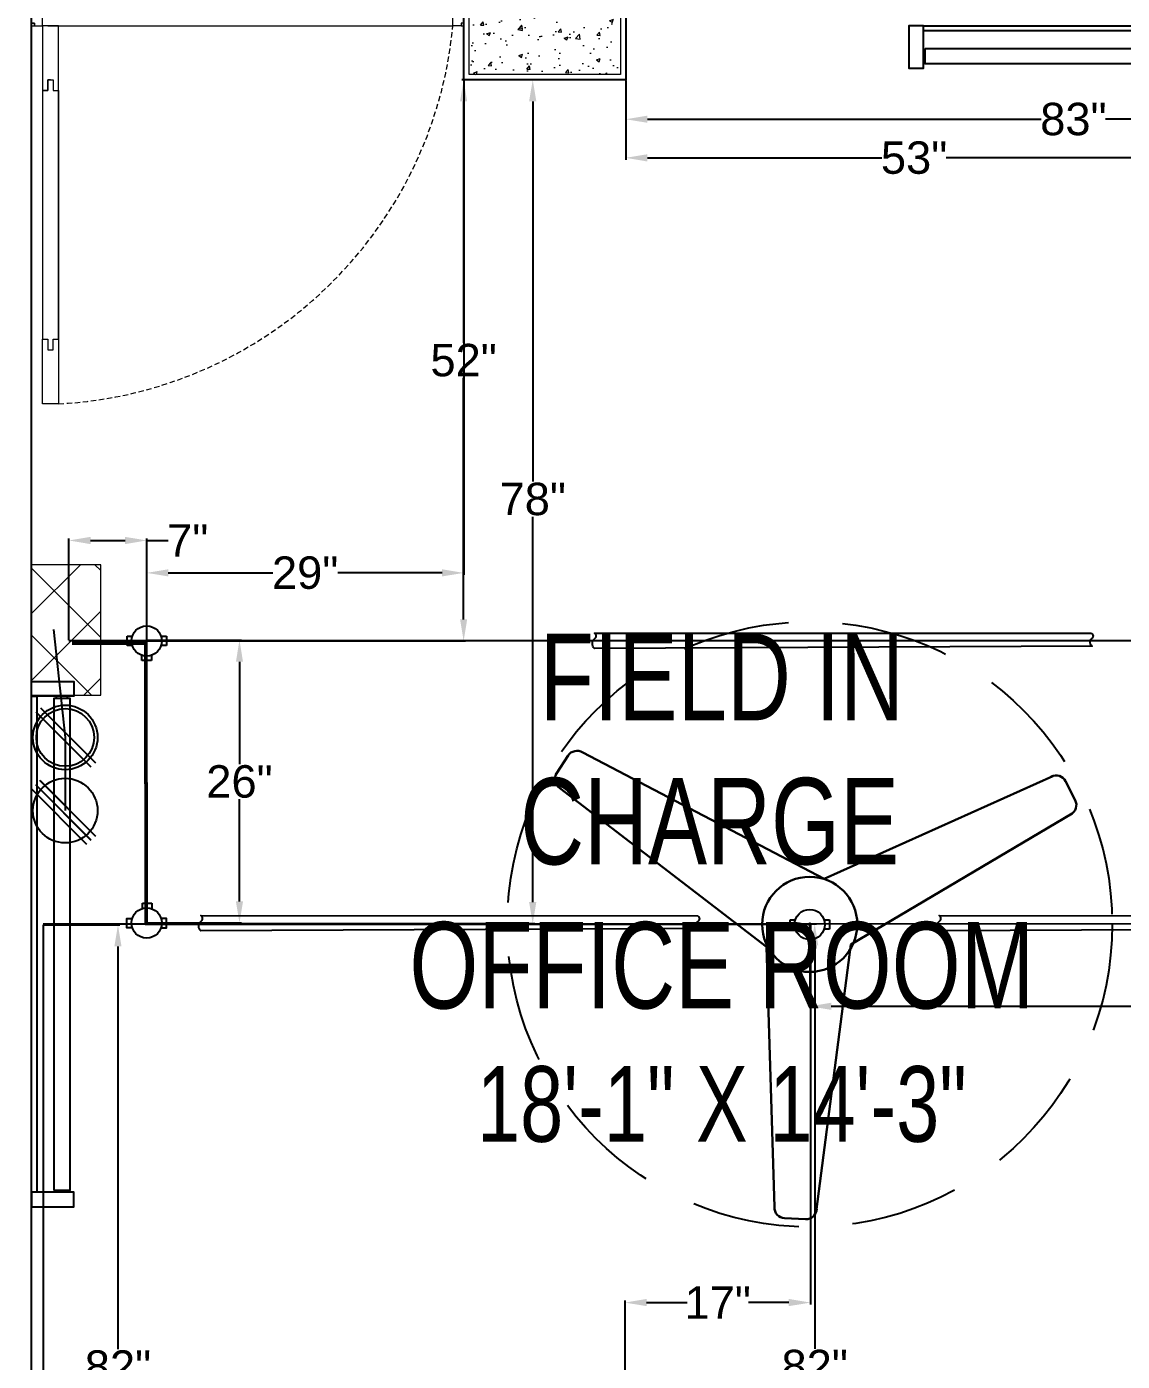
# Model space of a CAD drawing. Header units: inches. Extents: x 112 to 4169, y -2569 to 841.
# Drawn here: x 617.7 to 719.1, y -1002.8 to -879.3 of the extents above; entities that cross this region are included whole.
import ezdxf

# ---------------------------------------------------------------- set-up
doc = ezdxf.new("R2010")
doc.units = ezdxf.units.IN
doc.header["$MEASUREMENT"] = 0
doc.linetypes.add('DASHED', pattern=[0.75, 0.5, -0.25])
doc.layers.get('Defpoints').update_dxf_attribs({"lineweight": 0})
for name, color, linetype in [('Cables', 7, 'Continuous'), ('Lights', 7, 'Continuous'), ('PVC Conduit and Circular Boxes', 7, 'Continuous'), ('Sockets', 7, 'Continuous'), ('wall 05', 253, 'Continuous')]:
    doc.layers.add(name, color=color, linetype=linetype)
for name, color, linetype, lineweight in [('COLUMN', 1, 'Continuous', 25), ('DOOR', 115, 'Continuous', 15), ('E-CF-Ceiling-Fan', 42, 'Continuous', 30), ('HACTH', 8, 'Continuous', 9), ('Plaster Line', 254, 'Continuous', 15), ('Switchboard', 30, 'Continuous', 13), ('Text', 252, 'Continuous', 15)]:
    doc.layers.add(name, color=color, linetype=linetype, lineweight=lineweight)
doc.styles.get("Standard").update_dxf_attribs({"font": 'arial.ttf'})
doc.styles.add('Swiss721', font='swisscl.ttf')
doc.dimstyles.get("Standard").update_dxf_attribs({"dimtxt": 3, "dimasz": 2, "dimexe": 0.18, "dimexo": 0.0625, "dimgap": 0.09, "dimtad": 0, "dimtih": 1, "dimtoh": 1, "dimdec": 0, "dimzin": 0, "dimdsep": 46, "dimtxsty": 'Standard', "dimcen": 0.09, "dimclrd": 5, "dimadec": 0, "dimazin": 0, "dimtfac": 1, "dimtdec": 0, "dimtofl": 0, "dimtmove": 0, "dimatfit": 3, "dimfxl": 1, "dimtolj": 1, "dimtzin": 0, "dimarcsym": 0})

# ---------------------------------------------------------------- blocks, each defined once
blk = doc.blocks.new('C10X15')
at = {"layer": 'HACTH'}
h = blk.add_hatch(dxfattribs=at)
h.set_pattern_fill('AR-CONC', color=256, scale=0.5, style=0)
h.set_pattern_definition([(50, (0, 0), (3.58630091, -0.31376067), [0.375, -4.125]), (355, (0, 0), (-0.69375667, 3.76096067), [0.3, -3.3]), (100.4514, (0.299, -0.026), (2.89254691, 3.44719771), [0.31870095, -3.50571056]), (46.1842, (0, 1), (5.33620524, -0.82759507), [0.5625, -6.1875]), (96.6356, (0.4447, 0.931), (4.67331353, 4.87058935), [0.47805144, -5.258565]), (351.1842, (0, 1), (4.67330973, 4.870593), [0.45, -4.95]), (21, (0.5, 0.75), (2.98453526, -2.01309445), [0.375, -4.125]), (326, (0.5, 0.75), (1.21657666, 3.62575023), [0.3, -3.3]), (71.4514, (0.7487, 0.5822), (4.20111314, 1.61265248), [0.31870095, -3.50571056]), (37.5, (0, 0), (0.060799277, 1.66446927), [0, -3.26, 0, -3.35, 0, -3.3125]), (7.5, (0, 0), (1.315347687, 1.97205856), [0, -1.91, 0, -3.185, 0, -1.2625]), (327.5, (-1.115, 0), (2.66911218, -0.112774359), [0, -1.25, 0, -3.9, 0, -5.175]), (317.5, (-1.615, 0), (2.915930847, 0.50052491), [0, -1.625, 0, -2.59, 0, -3.675])])
h.paths.add_polyline_path([(88231.5, -6817.5), (88231.5, -6808.5), (88217.5, -6808.5), (88217.5, -6817.5)])
at = {"layer": 'COLUMN'}
blk.add_lwpolyline([(88217, -6808), (88232, -6808), (88232, -6818), (88217, -6818)], close=True, dxfattribs=at)
at = {"layer": 'Plaster Line'}
blk.add_lwpolyline([(88217.5, -6808.5), (88231.5, -6808.5), (88231.5, -6817.5), (88217.5, -6817.5)], close=True, dxfattribs=at)
blk = doc.blocks.new('A$C5AAA0143')
at = {"layer": 'Defpoints'}
for points in [[(-39.75, 5), (-40, 5), (-40, 4.75), (-39.75, 4.75)], [(0, 5), (-0.25, 5), (-0.25, 4.75), (0, 4.75)], [(-39.75, 0.25), (-40, 0.25), (-40, 0), (-39.75, 0)], [(0, 0.25), (-0.25, 0.25), (-0.25, 0), (0, 0)]]:
    blk.add_lwpolyline(points, close=True, dxfattribs=at)
at = {"layer": 'DOOR'}
for points in [[(-1.75, 10), (-2, 10), (-2, 11), (-2.5, 11), (-2.5, 5), (-1, 5), (-1, 11), (-1.5, 11), (-1.5, 10), (-1.75, 10), (-1.5, 10), (-1.5, 11), (-1, 11), (-1, 33.99), (-1.5, 33.99), (-1.5, 34.99), (-2, 34.99), (-2, 33.99), (-2.5, 33.99), (-2.5, 11), (-2.5, 39.99), (-1, 39.99), (-1, 33.99)], [(-39, 5), (-39, 3.5), (-37.5, 3.5), (-37.5, 0.25), (-37.75, 0.25), (-37.75, 0), (-39.75, 0), (-39.75, 0.25), (-40, 0.25), (-40, 4.75), (-39.75, 4.75), (-39.75, 5), (-39, 5)], [(-1, 5), (-1, 3.5), (-2.5, 3.5), (-2.5, 0.25), (-2.25, 0.25), (-2.25, 0), (-0.25, 0), (-0.25, 0.25), (0, 0.25), (0, 4.75), (-0.25, 4.75), (-0.25, 5), (-1, 5)]]:
    blk.add_lwpolyline(points, dxfattribs=at)
at = {"layer": 'DOOR', "linetype": 'DASHED', "lineweight": 0}
blk.add_arc((-0.49, 1.36), 38.68, 92.9729, 174.603, dxfattribs=at)
at = {"layer": 'HACTH', "lineweight": 0, "ltscale": 10}
for p, q in [((-1.5, 5), (-39, 5)), ((-2.25, 0), (-37.75, 0))]:
    blk.add_line(p, q, dxfattribs=at)
blk = doc.blocks.new('CF')
for p, q in [((-23.84, 14.22), (-22.76, 15.89)), ((1.35, 4.29), (-21.39, 16.19)), ((1.35, 4.29), (22.9, 13.97)), ((-4.07, -2.11), (-23.55, 12.84)), ((24.1, 13.48), (25.01, 11.71)), ((3.87, -1.9), (24.71, 10.43)), ((-4.07, -2.11), (-3.33, -26.62)), ((3.87, -1.9), (0.65, -26.82)), ((-0.39, -27.76), (-2.38, -27.66))]:
    blk.add_line(p, q)
for radius in [4.48, 0.0888]:
    blk.add_circle((0, 0), radius)
for centre, radius, start, end in [((-21.93, 15.35), 0.996, 57.1351, 147.1351), ((-23.01, 13.68), 0.996, 147.1351, 237.1351), ((23.21, 13.03), 0.996, 27.1351, 117.1351), ((24.09, 11.25), 1.03, 299.2548, 26.4357), ((-2.33, -26.67), 0.996, 177.1351, 267.1351), ((-0.34, -26.77), 0.996, 267.1351, 357.1351)]:
    blk.add_arc(centre, radius, start, end)
blk = doc.blocks.new('A$C63C712C3')
at = {"ltscale": 2}
for p, q in [((39.8, 42), (33.8, 42)), ((1230.6, 42), (1236.6, 42)), ((39.8, 15.9), (33.8, 15.9)), ((1230.6, 15.9), (1236.6, 15.9))]:
    blk.add_line(p, q, dxfattribs=at)
for points in [[(35.5, 102.6), (0, 102.6), (0, 0), (35.5, 0)], [(35.5, 102.6), (1235.5, 102.6), (1235.5, 90.2), (35.5, 90.2)], [(1235.5, 102.6), (1270.9, 102.6), (1270.9, 0), (1235.5, 0)], [(39.8, 47.6), (1230.6, 47.6), (1230.6, 10.1), (39.8, 10.1)]]:
    blk.add_lwpolyline(points, close=True, dxfattribs=at)
blk = doc.blocks.new('*D465')
at = {"color": 0, "lineweight": -2, "transparency": 16777216}
for p, q in [((619.2, -962.44), (619.2, -1044.42)), ((658.12, -1044.18), (658.12, -1044.06))]:
    blk.add_line(p, q, dxfattribs=at)
at = {"color": 5, "lineweight": -2, "transparency": 16777216}
for p, q in [((621.2, -1044.24), (635.68, -1044.24)), ((656.12, -1044.24), (641.64, -1044.24))]:
    blk.add_line(p, q, dxfattribs=at)
at = {"color": 5, "transparency": 16777216}
for points in [[(621.2, -1043.9), (621.2, -1044.57), (619.2, -1044.24)], [(656.12, -1043.9), (656.12, -1044.57), (658.12, -1044.24)]]:
    blk.add_solid(points, dxfattribs=at)
at = {"layer": 'Defpoints', "color": 0, "transparency": 16777216}
for p in [(619.2, -962.38), (658.12, -1044.24), (658.12, -1044.24)]:
    blk.add_point(p, dxfattribs=at)
at = {"color": 0, "transparency": 16777216, "insert": (638.66, -1044.24), "char_height": 3, "attachment_point": 5}
blk.add_mtext('\\A1;39"', dxfattribs=at)
blk = doc.blocks.new('*D466')
at = {"color": 0, "lineweight": -2, "transparency": 16777216}
for p, q in [((619.26, -962.44), (626.29, -962.44)), ((619.26, -1044.24), (626.29, -1044.24))]:
    blk.add_line(p, q, dxfattribs=at)
at = {"color": 5, "lineweight": -2, "transparency": 16777216}
for p, q in [((626.11, -964.44), (626.11, -1001.72)), ((626.11, -1042.24), (626.11, -1004.96))]:
    blk.add_line(p, q, dxfattribs=at)
at = {"color": 5, "transparency": 16777216}
for points in [[(625.78, -964.44), (626.44, -964.44), (626.11, -962.44)], [(625.78, -1042.24), (626.44, -1042.24), (626.11, -1044.24)]]:
    blk.add_solid(points, dxfattribs=at)
at = {"layer": 'Defpoints', "color": 0, "transparency": 16777216}
for p in [(619.2, -962.44), (626.11, -962.44), (619.2, -1044.24)]:
    blk.add_point(p, dxfattribs=at)
at = {"color": 0, "transparency": 16777216, "insert": (626.11, -1003.34), "char_height": 3, "attachment_point": 5}
blk.add_mtext('\\A1;82"', dxfattribs=at)
blk = doc.blocks.new('*D467')
at = {"color": 0, "lineweight": -2, "transparency": 16777216}
for p, q in [((658.05, -884.24), (657.93, -884.24)), ((628.83, -936.17), (658.29, -936.17))]:
    blk.add_line(p, q, dxfattribs=at)
at = {"color": 5, "lineweight": -2, "transparency": 16777216}
for p, q in [((658.11, -886.24), (658.11, -908.58)), ((658.11, -934.17), (658.11, -911.82))]:
    blk.add_line(p, q, dxfattribs=at)
at = {"color": 5, "transparency": 16777216}
for points in [[(657.78, -886.24), (658.44, -886.24), (658.11, -884.24)], [(657.78, -934.17), (658.44, -934.17), (658.11, -936.17)]]:
    blk.add_solid(points, dxfattribs=at)
at = {"layer": 'Defpoints', "color": 0, "transparency": 16777216}
for p in [(658.12, -884.24), (628.77, -936.17), (658.11, -936.17)]:
    blk.add_point(p, dxfattribs=at)
at = {"color": 0, "transparency": 16777216, "insert": (658.11, -910.2), "char_height": 3, "attachment_point": 5}
blk.add_mtext('\\A1;52"', dxfattribs=at)
blk = doc.blocks.new('*D468')
at = {"color": 0, "lineweight": -2, "transparency": 16777216}
for p, q in [((658.12, -884.3), (658.12, -930.05)), ((628.77, -936.1), (628.77, -929.69))]:
    blk.add_line(p, q, dxfattribs=at)
at = {"color": 5, "lineweight": -2, "transparency": 16777216}
for p, q in [((630.77, -929.87), (640.44, -929.87)), ((656.12, -929.87), (646.45, -929.87))]:
    blk.add_line(p, q, dxfattribs=at)
at = {"color": 5, "transparency": 16777216}
for points in [[(630.77, -929.54), (630.77, -930.2), (628.77, -929.87)], [(656.12, -929.54), (656.12, -930.2), (658.12, -929.87)]]:
    blk.add_solid(points, dxfattribs=at)
at = {"layer": 'Defpoints', "color": 0, "transparency": 16777216}
for p in [(658.12, -884.24), (628.77, -929.87), (628.77, -936.17)]:
    blk.add_point(p, dxfattribs=at)
at = {"color": 0, "transparency": 16777216, "insert": (643.44, -929.87), "char_height": 3, "attachment_point": 5}
blk.add_mtext('\\A1;29"', dxfattribs=at)
blk = doc.blocks.new('*D469')
at = {"color": 0, "lineweight": -2, "transparency": 16777216}
for p, q in [((621.57, -936.1), (621.57, -926.69)), ((628.77, -936.1), (628.77, -926.69))]:
    blk.add_line(p, q, dxfattribs=at)
at = {"color": 5, "lineweight": -2, "transparency": 16777216}
for p, q in [((623.57, -926.87), (626.77, -926.87)), ((628.77, -926.87), (630.77, -926.87))]:
    blk.add_line(p, q, dxfattribs=at)
at = {"color": 5, "transparency": 16777216}
for points in [[(623.57, -926.54), (623.57, -927.21), (621.57, -926.87)], [(626.77, -926.54), (626.77, -927.21), (628.77, -926.87)]]:
    blk.add_solid(points, dxfattribs=at)
at = {"layer": 'Defpoints', "color": 0, "transparency": 16777216}
for p in [(628.77, -926.87), (621.57, -936.17), (628.77, -936.17)]:
    blk.add_point(p, dxfattribs=at)
at = {"color": 0, "transparency": 16777216, "insert": (632.57, -926.87), "char_height": 3, "attachment_point": 5}
blk.add_mtext('\\A1;7"', dxfattribs=at)
blk = doc.blocks.new('*D470')
at = {"color": 0, "lineweight": -2, "transparency": 16777216}
for p, q in [((673.05, -884.24), (664.33, -884.24)), ((628.76, -962.33), (664.69, -962.33))]:
    blk.add_line(p, q, dxfattribs=at)
at = {"color": 5, "lineweight": -2, "transparency": 16777216}
for p, q in [((664.51, -886.24), (664.51, -921.42)), ((664.51, -960.33), (664.51, -924.67))]:
    blk.add_line(p, q, dxfattribs=at)
at = {"color": 5, "transparency": 16777216}
for points in [[(664.17, -886.24), (664.84, -886.24), (664.51, -884.24)], [(664.17, -960.33), (664.84, -960.33), (664.51, -962.33)]]:
    blk.add_solid(points, dxfattribs=at)
at = {"layer": 'Defpoints', "color": 0, "transparency": 16777216}
for p in [(673.12, -884.24), (628.7, -962.33), (664.51, -962.33)]:
    blk.add_point(p, dxfattribs=at)
at = {"color": 0, "transparency": 16777216, "insert": (664.51, -923.05), "char_height": 3, "attachment_point": 5}
blk.add_mtext('\\A1;78"', dxfattribs=at)
blk = doc.blocks.new('*D471')
at = {"color": 0, "lineweight": -2, "transparency": 16777216}
for p, q in [((628.83, -936.1), (637.54, -936.1)), ((628.83, -962.27), (637.54, -962.27))]:
    blk.add_line(p, q, dxfattribs=at)
at = {"color": 5, "lineweight": -2, "transparency": 16777216}
for p, q in [((637.36, -938.1), (637.36, -947.57)), ((637.36, -960.27), (637.36, -950.81))]:
    blk.add_line(p, q, dxfattribs=at)
at = {"color": 5, "transparency": 16777216}
for points in [[(637.03, -938.1), (637.69, -938.1), (637.36, -936.1)], [(637.03, -960.27), (637.69, -960.27), (637.36, -962.27)]]:
    blk.add_solid(points, dxfattribs=at)
at = {"layer": 'Defpoints', "color": 0, "transparency": 16777216}
for p in [(628.77, -936.1), (628.77, -962.27), (637.36, -962.27)]:
    blk.add_point(p, dxfattribs=at)
at = {"color": 0, "transparency": 16777216, "insert": (637.36, -949.19), "char_height": 3, "attachment_point": 5}
blk.add_mtext('\\A1;26"', dxfattribs=at)
blk = doc.blocks.new('*D475')
at = {"color": 0, "lineweight": -2, "transparency": 16777216}
for p, q in [((690.21, -962.4), (690.21, -997.58)), ((673.05, -1044.18), (673.05, -997.22))]:
    blk.add_line(p, q, dxfattribs=at)
at = {"color": 5, "lineweight": -2, "transparency": 16777216}
for p, q in [((675.05, -997.4), (678.79, -997.4)), ((688.21, -997.4), (684.47, -997.4))]:
    blk.add_line(p, q, dxfattribs=at)
at = {"color": 5, "transparency": 16777216}
for points in [[(675.05, -997.06), (675.05, -997.73), (673.05, -997.4)], [(688.21, -997.06), (688.21, -997.73), (690.21, -997.4)]]:
    blk.add_solid(points, dxfattribs=at)
at = {"layer": 'Defpoints', "color": 0, "transparency": 16777216}
for p in [(690.21, -962.34), (673.05, -997.4), (673.05, -1044.24)]:
    blk.add_point(p, dxfattribs=at)
at = {"color": 0, "transparency": 16777216, "insert": (681.63, -997.4), "char_height": 3, "attachment_point": 5}
blk.add_mtext('\\A1;17"', dxfattribs=at)
blk = doc.blocks.new('*D476')
at = {"color": 0, "lineweight": -2, "transparency": 16777216}
for p, q in [((690.27, -962.34), (690.79, -962.34)), ((673.12, -1044.24), (690.79, -1044.24))]:
    blk.add_line(p, q, dxfattribs=at)
at = {"color": 5, "lineweight": -2, "transparency": 16777216}
for p, q in [((690.61, -964.34), (690.61, -1001.67)), ((690.61, -1042.24), (690.61, -1004.91))]:
    blk.add_line(p, q, dxfattribs=at)
at = {"color": 5, "transparency": 16777216}
for points in [[(690.27, -964.34), (690.94, -964.34), (690.61, -962.34)], [(690.27, -1042.24), (690.94, -1042.24), (690.61, -1044.24)]]:
    blk.add_solid(points, dxfattribs=at)
at = {"layer": 'Defpoints', "color": 0, "transparency": 16777216}
for p in [(690.21, -962.34), (673.05, -1044.24), (690.61, -1044.24)]:
    blk.add_point(p, dxfattribs=at)
at = {"color": 0, "transparency": 16777216, "insert": (690.61, -1003.29), "char_height": 3, "attachment_point": 5}
blk.add_mtext('\\A1;82"', dxfattribs=at)
blk = doc.blocks.new('*D480')
at = {"color": 0, "lineweight": -2, "transparency": 16777216}
for p, q in [((726.49, -880.69), (726.49, -891.64)), ((673.12, -884.3), (673.12, -891.64))]:
    blk.add_line(p, q, dxfattribs=at)
at = {"color": 5, "lineweight": -2, "transparency": 16777216}
for p, q in [((675.12, -891.46), (696.83, -891.46)), ((724.49, -891.46), (702.79, -891.46))]:
    blk.add_line(p, q, dxfattribs=at)
at = {"color": 5, "transparency": 16777216}
for points in [[(675.12, -891.13), (675.12, -891.8), (673.12, -891.46)], [(724.49, -891.13), (724.49, -891.8), (726.49, -891.46)]]:
    blk.add_solid(points, dxfattribs=at)
at = {"layer": 'Defpoints', "color": 0, "transparency": 16777216}
for p in [(726.49, -880.62), (673.12, -884.24), (726.49, -891.46)]:
    blk.add_point(p, dxfattribs=at)
at = {"color": 0, "transparency": 16777216, "insert": (699.81, -891.46), "char_height": 3, "attachment_point": 5}
blk.add_mtext('\\A1;53"', dxfattribs=at)
blk = doc.blocks.new('*D481')
at = {"color": 0, "lineweight": -2, "transparency": 16777216}
for p, q in [((673.12, -884.3), (673.12, -888.07)), ((756.01, -885.95), (756.01, -888.07))]:
    blk.add_line(p, q, dxfattribs=at)
at = {"color": 5, "lineweight": -2, "transparency": 16777216}
for p, q in [((675.12, -887.89), (711.58, -887.89)), ((754.01, -887.89), (717.54, -887.89))]:
    blk.add_line(p, q, dxfattribs=at)
at = {"color": 5, "transparency": 16777216}
for points in [[(675.12, -887.56), (675.12, -888.22), (673.12, -887.89)], [(754.01, -887.56), (754.01, -888.22), (756.01, -887.89)]]:
    blk.add_solid(points, dxfattribs=at)
at = {"layer": 'Defpoints', "color": 0, "transparency": 16777216}
for p in [(673.12, -884.24), (756.01, -885.89), (756.01, -887.89)]:
    blk.add_point(p, dxfattribs=at)
at = {"color": 0, "transparency": 16777216, "insert": (714.56, -887.89), "char_height": 3, "attachment_point": 5}
blk.add_mtext('\\A1;83"', dxfattribs=at)
blk = doc.blocks.new('*D504')
at = {"color": 0, "lineweight": -2, "transparency": 16777216}
for p, q in [((690.15, -962.47), (690.15, -970.16)), ((762.15, -962.47), (762.15, -970.16))]:
    blk.add_line(p, q, dxfattribs=at)
at = {"color": 5, "lineweight": -2, "transparency": 16777216}
for p, q in [((692.15, -969.98), (723.18, -969.98)), ((760.15, -969.98), (729.12, -969.98))]:
    blk.add_line(p, q, dxfattribs=at)
at = {"color": 5, "transparency": 16777216}
for points in [[(692.15, -969.65), (692.15, -970.31), (690.15, -969.98)], [(760.15, -969.65), (760.15, -970.31), (762.15, -969.98)]]:
    blk.add_solid(points, dxfattribs=at)
at = {"layer": 'Defpoints', "color": 0, "transparency": 16777216}
for p in [(690.15, -962.4), (762.15, -962.4), (762.15, -969.98)]:
    blk.add_point(p, dxfattribs=at)
at = {"color": 0, "transparency": 16777216, "insert": (726.15, -969.98), "char_height": 3, "attachment_point": 5}
blk.add_mtext('\\A1;72"', dxfattribs=at)

msp = doc.modelspace()

# ---------------------------------------------------------------- hatches: boundary and pattern name
at = {"layer": 'Switchboard'}
h = msp.add_hatch(dxfattribs=at)
h.set_pattern_fill('ANSI37', color=256, scale=35, angle=90)
h.set_pattern_definition([(135, (1059.502, -1203.78), (-3.093592, -3.093592), []), (225, (1059.502, -1203.78), (3.093592, -3.093592), [])])
h.paths.add_polyline_path([(618.12, -941.18), (624.52, -941.18), (624.52, -929.12), (618.12, -929.12)])

# ---------------------------------------------------------------- linework, layer by layer
at = {"color": 1}
msp.add_line((621.23, -945.1), (621.23, -951.87), dxfattribs=at)
at = {"linetype": 'DASHED', "ltscale": 20}
msp.add_circle((690.15, -962.4), 28, dxfattribs=at)
at = {"layer": 'Cables', "color": 1}
for p, q in [((620.14, -935.1), (621.23, -945.1)), ((842.52, -936.17), (621.57, -936.17))]:
    msp.add_line(p, q, dxfattribs=at)
at = {"layer": 'Cables', "color": 3}
for p, q in [((628.75, -936.26), (621.86, -936.26)), ((628.68, -936.38), (621.86, -936.38)), ((628.6, -936.48), (621.86, -936.48)), ((628.6, -936.48), (628.62, -962.38)), ((628.68, -936.38), (628.7, -962.33)), ((628.75, -936.26), (628.77, -962.27)), ((628.62, -962.38), (619.2, -962.38)), ((628.62, -962.38), (690.15, -962.41)), ((628.7, -962.33), (829.57, -962.36))]:
    msp.add_line(p, q, dxfattribs=at)
at = {"layer": 'PVC Conduit and Circular Boxes'}
for p, q in [((626.95, -936.6), (626.95, -935.73)), ((626.95, -935.73), (627.44, -935.73)), ((630.1, -935.73), (630.6, -935.73)), ((630.6, -935.73), (630.6, -936.6)), ((627.44, -936.6), (626.95, -936.6)), ((630.6, -936.6), (630.1, -936.6)), ((628.33, -937.99), (628.33, -937.5)), ((629.21, -937.99), (628.33, -937.99)), ((629.21, -937.5), (629.21, -937.99)), ((628.37, -960.93), (628.37, -960.44)), ((628.37, -960.44), (629.25, -960.44)), ((629.25, -960.44), (629.25, -960.96)), ((688.33, -962.85), (688.33, -961.98)), ((688.33, -961.98), (688.82, -961.98)), ((691.49, -961.98), (691.98, -961.98)), ((691.98, -961.98), (691.98, -962.85)), ((688.82, -962.85), (688.33, -962.85)), ((691.98, -962.85), (691.48, -962.85))]:
    msp.add_line(p, q, dxfattribs=at)
for points in [[(716.23, -935.46, -0.56347), (716.23, -935.97, 0.571886), (716.31, -936.64), (670.23, -936.86, -0.456322), (670.23, -935.97, 0.605884), (670.23, -935.45)], [(679.79, -961.61, -0.56347), (679.79, -962.12, 0.571886), (679.86, -962.78), (633.79, -963.01, -0.456322), (633.79, -962.12, 0.605884), (633.79, -961.59)], [(748.13, -961.61, -0.56347), (748.13, -962.12, 0.571886), (748.2, -962.78), (702.13, -963.01, -0.456322), (702.13, -962.12, 0.605884), (702.13, -961.59)]]:
    msp.add_lwpolyline(points, format="xyb", close=True, dxfattribs=at)
for points in [[(627.44, -962.71), (626.94, -962.71), (626.94, -961.84), (627.44, -961.84)], [(630.1, -962.71), (630.6, -962.71), (630.6, -961.84), (630.1, -961.84)]]:
    msp.add_lwpolyline(points, dxfattribs=at)
for centre in [(628.77, -936.17), (628.77, -962.27), (690.15, -962.41)]:
    msp.add_circle(centre, 1.4, dxfattribs=at)
at = {"layer": 'Sockets', "color": 3}
for p, q in [((618.93, -942.36), (624.03, -947.46)), ((618.51, -942.73), (623.61, -947.83))]:
    msp.add_line(p, q, dxfattribs=at)
at = {"layer": 'Sockets', "color": 1}
for p, q in [((623.6, -954.59), (618.5, -949.49)), ((618.51, -949.5), (623.61, -954.6)), ((623.97, -954.18), (618.87, -949.08)), ((618.93, -949.13), (624.03, -954.23)), ((618.1, -949.87), (623.2, -954.97))]:
    msp.add_line(p, q, dxfattribs=at)
at = {"layer": 'Sockets', "color": 3}
for radius in [2.99, 2.67]:
    msp.add_circle((621.23, -945.1), radius, dxfattribs=at)
at = {"layer": 'Sockets', "color": 1}
msp.add_circle((621.23, -951.87), 2.99, dxfattribs=at)
msp.add_circle((621.23, -951.87), 2.99, dxfattribs=at)
at = {"layer": 'Switchboard'}
msp.add_lwpolyline([(624.52, -941.18), (624.52, -929.12), (618.12, -929.12), (618.12, -941.18)], close=True, dxfattribs=at)
at = {"layer": 'wall 05'}
msp.add_lwpolyline([(618.12, -874.24), (598.12, -874.24), (598.12, -879.24), (613.12, -879.24), (613.12, -1049.24), (591.12, -1049.24), (591.12, -1054.24), (658.12, -1054.24), (658.12, -1049.24), (618.12, -1049.24)], close=True, dxfattribs=at)

# ---------------------------------------------------------------- block references
at = {"layer": 'E-CF-Ceiling-Fan', "lineweight": 0, "xscale": 0.9826591356573481, "yscale": 0.9826591356573481, "zscale": 0.9826591356486393}
msp.add_blockref('CF', (690.15, -962.4), dxfattribs=at)
at = {"layer": 'HACTH', "rotation": 180}
msp.add_blockref('A$C5AAA0143', (618.12, -874.24), dxfattribs=at)
msp.add_blockref('A$C5AAA0143', (618.12, -874.24), dxfattribs=at)
at = {"layer": 'HACTH'}
msp.add_blockref('C10X15', (-87558.88, 5933.76), dxfattribs=at)
at = {"layer": 'Lights', "lineweight": 0, "xscale": 0.03825769670308159, "yscale": 0.03825769671356965, "zscale": 0.03825769671681735}
msp.add_blockref('A$C63C712C3', (699.31, -883.16), dxfattribs=at)
at = {"layer": 'Lights', "lineweight": 0, "xscale": 0.03825769670308159, "yscale": 0.03825769671356965, "zscale": 0.03825769671681735, "rotation": 90}
msp.add_blockref('A$C63C712C3', (622.04, -988.55), dxfattribs=at)

# ---------------------------------------------------------------- texts
at = {"layer": 'Text', "insert": (682.02, -935.51), "char_height": 8, "width": 62.1303, "attachment_point": 2, "style": 'Swiss721'}
msp.add_mtext('FIELD IN CHARGE  OFFICE ROOM {\\H0.875x;18\'-1" X 14\'-3"}', dxfattribs=at)

# ---------------------------------------------------------------- dimensions: what is measured, and where the dimension line sits
for base, p1, p2, picture, middle in [((726.49, -891.46), (673.12, -884.24), (726.49, -880.62), '*D480', (699.81, -891.46)), ((628.77, -929.87), (658.12, -884.24), (628.77, -936.17), '*D468', (643.44, -929.87)), ((756.01, -887.89), (673.12, -884.24), (756.01, -885.89), '*D481', (714.56, -887.89)), ((628.77, -926.87), (621.57, -936.17), (628.77, -936.17), '*D469', (632.57, -926.87)), ((658.12, -1044.24), (619.2, -962.38), (658.12, -1044.24), '*D465', (638.66, -1044.24)), ((673.05, -997.4), (690.21, -962.34), (673.05, -1044.24), '*D475', (681.63, -997.4)), ((762.15, -969.98), (690.15, -962.4), (762.15, -962.4), '*D504', (726.15, -969.98))]:
    dim = msp.add_linear_dim(base=base, p1=p1, p2=p2, dimstyle='Standard', override={"dimpost": '"'})
    dim.commit()
    dim.dimension.update_dxf_attribs({"geometry": picture, "text_midpoint": middle})
dim = msp.add_linear_dim(base=(664.51, -962.33), p1=(673.12, -884.24), p2=(628.7, -962.33), angle=90, dimstyle='Standard', override={"dimpost": '"'})
dim.commit()
dim.dimension.update_dxf_attribs({"geometry": '*D470', "text_midpoint": (664.51, -923.05), "dimtype": 160})
for base, p1, p2, picture, middle in [((658.11, -936.17), (658.12, -884.24), (628.77, -936.17), '*D467', (658.11, -910.2)), ((637.36, -962.27), (628.77, -936.1), (628.77, -962.27), '*D471', (637.36, -949.19)), ((626.11, -962.44), (619.2, -1044.24), (619.2, -962.44), '*D466', (626.11, -1003.34)), ((690.61, -1044.24), (690.21, -962.34), (673.05, -1044.24), '*D476', (690.61, -1003.29))]:
    dim = msp.add_linear_dim(base=base, p1=p1, p2=p2, angle=90, dimstyle='Standard', override={"dimpost": '"'})
    dim.commit()
    dim.dimension.update_dxf_attribs({"geometry": picture, "text_midpoint": middle})

doc.saveas('drawing.dxf')
